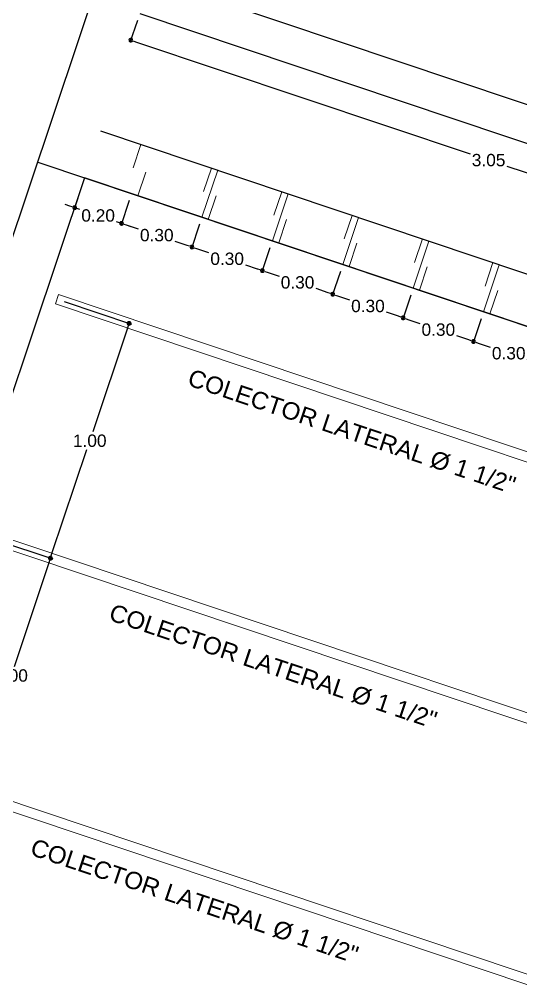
# Model space of a CAD drawing. Header units: metres. Extents: x 717911 to 838331, y 8495011 to 8501478.
# Drawn here: x 837524.868 to 837526.895, y 8496212.833 to 8496216.712 of the extents above; entities that cross this region are included whole.
import ezdxf

# ---------------------------------------------------------------- set-up
doc = ezdxf.new("R2010")
doc.units = ezdxf.units.M
doc.linetypes.add('DASHED2', pattern=[0.375, 0.25, -0.125])
doc.linetypes.add('HIDDEN2', pattern=[4.7625, 3.175, -1.5875])
for name, color, linetype, lineweight in [('0-CONCRETO 0.30mm', 146, 'Continuous', 30), ('0-COTAS', 7, 'Continuous', 5), ('0-SOMBREADO', 252, 'Continuous', 0), ('0-TEXTO-0.05mm', 7, 'Continuous', 5), ('0-TUBERIA 0.00mm', 140, 'Continuous', 0), ('0-TUBERIAS 0.13mm', 140, 'Continuous', 13)]:
    doc.layers.add(name, color=color, linetype=linetype, lineweight=lineweight)
doc.styles.add('OA-CDC', font='arial.ttf', dxfattribs={"height": 0.04})
doc.styles.add('WMF-Arial0', font='arial.ttf')
doc.dimstyles.new('ESC 1 en 100', dxfattribs={"dimtxt": 0.05, "dimasz": 0.02, "dimexe": 0.01, "dimexo": 0.03, "dimgap": 0.01, "dimtad": 0, "dimtih": 1, "dimtoh": 1, "dimzin": 0, "dimdsep": 46, "dimtxsty": 'WMF-Arial0', "dimblk": 'DOT', "dimcen": 2.5, "dimdle": 0.03, "dimclrd": 256, "dimclre": 256, "dimclrt": 256, "dimazin": 0, "dimtfac": 1, "dimtmove": 0, "dimatfit": 1, "dimldrblk": 'DOT', "dimfxl": 0.04, "dimtolj": 1, "dimtzin": 0, "dimarcsym": 0})

# ---------------------------------------------------------------- blocks, each defined once
blk = doc.blocks.new('_Dot')
at = {"color": 0, "linetype": 'ByBlock', "lineweight": -2}
blk.add_line((-0.5, 0), (-1, 0), dxfattribs=at)
at = {"color": 0, "linetype": 'ByBlock', "const_width": 0.5}
blk.add_lwpolyline([(-0.25, 0, 1), (0.25, 0, 1)], format="xyb", close=True, dxfattribs=at)
blk = doc.blocks.new('*D1334')
at = {"layer": '0-COTAS', "lineweight": -2, "transparency": 16777216}
for p, q in [((837525.3453, 8496216.7066), (837525.3156, 8496216.618)), ((837525.3377, 8496216.6212), (837526.6896, 8496216.1679)), ((837528.1916, 8496215.6644), (837526.8398, 8496216.1176)), ((837528.2371, 8496215.737), (837528.2074, 8496215.6485))]:
    blk.add_line(p, q, dxfattribs=at)
at = {"layer": 'Defpoints', "color": 0, "lineweight": 9, "transparency": 16777216}
for p in [(837525.3548, 8496216.735), (837525.3188, 8496216.6275), (837528.2466, 8496215.7655)]:
    blk.add_point(p, dxfattribs=at)
at = {"layer": '0-COTAS', "lineweight": -2, "transparency": 16777216, "xscale": 0.02, "yscale": 0.02, "zscale": 0.02}
for p, rotation in [((837525.3188, 8496216.6275), 161.4655209631122), ((837528.2106, 8496215.658), 341.4655209631123)]:
    blk.add_blockref('_Dot', p, dxfattribs=dict(at, rotation=rotation))
at = {"layer": '0-COTAS', "transparency": 16777216, "insert": (837526.7647, 8496216.1428), "char_height": 0.05, "attachment_point": 5, "style": 'WMF-Arial0'}
blk.add_mtext('\\A1;3.05', dxfattribs=at)
blk = doc.blocks.new('*D1273')
at = {"layer": '0-COTAS', "lineweight": -2, "transparency": 16777216}
for p, q in [((837525.0492, 8496215.5718), (837525.3213, 8496215.4806)), ((837525.3055, 8496215.4648), (837525.1648, 8496215.0452)), ((837525.0003, 8496214.5546), (837525.141, 8496214.9742)), ((837524.7313, 8496214.6237), (837525.0034, 8496214.5325))]:
    blk.add_line(p, q, dxfattribs=at)
at = {"layer": 'Defpoints', "color": 0, "lineweight": 9, "transparency": 16777216}
for p in [(837525.0208, 8496215.5814), (837524.7029, 8496214.6332), (837524.994, 8496214.5356)]:
    blk.add_point(p, dxfattribs=at)
at = {"layer": '0-COTAS', "lineweight": -2, "transparency": 16777216, "xscale": 0.02, "yscale": 0.02, "zscale": 0.02}
for p, rotation in [((837525.3118, 8496215.4838), 71.46552095046395), ((837524.994, 8496214.5356), 251.465520950464)]:
    blk.add_blockref('_Dot', p, dxfattribs=dict(at, rotation=rotation))
at = {"layer": '0-COTAS', "transparency": 16777216, "insert": (837525.1529, 8496215.0097), "char_height": 0.05, "attachment_point": 5, "style": 'WMF-Arial0'}
blk.add_mtext('\\A1;1.00', dxfattribs=at)
blk = doc.blocks.new('*D1274')
at = {"layer": '0-COTAS', "lineweight": -2, "transparency": 16777216}
for p, q in [((837524.7313, 8496214.6237), (837525.0034, 8496214.5325)), ((837524.9876, 8496214.5167), (837524.8469, 8496214.0971)), ((837524.6824, 8496213.6065), (837524.8231, 8496214.026)), ((837524.4134, 8496213.6756), (837524.6856, 8496213.5843))]:
    blk.add_line(p, q, dxfattribs=at)
at = {"layer": 'Defpoints', "color": 0, "lineweight": 9, "transparency": 16777216}
for p in [(837524.7029, 8496214.6332), (837524.385, 8496213.6851), (837524.6761, 8496213.5875)]:
    blk.add_point(p, dxfattribs=at)
at = {"layer": '0-COTAS', "lineweight": -2, "transparency": 16777216, "xscale": 0.02, "yscale": 0.02, "zscale": 0.02}
for p, rotation in [((837524.994, 8496214.5356), 71.46552095046395), ((837524.6761, 8496213.5875), 251.465520950464)]:
    blk.add_blockref('_Dot', p, dxfattribs=dict(at, rotation=rotation))
at = {"layer": '0-COTAS', "transparency": 16777216, "insert": (837524.835, 8496214.0616), "char_height": 0.05, "attachment_point": 5, "style": 'WMF-Arial0'}
blk.add_mtext('\\A1;1.00', dxfattribs=at)
blk = doc.blocks.new('*D1318')
at = {"layer": '0-COTAS', "lineweight": -2, "transparency": 16777216}
for p, q in [((837526.7346, 8496215.5025), (837526.7006, 8496215.4012)), ((837526.7227, 8496215.4043), (837526.7711, 8496215.3881)), ((837527.019, 8496215.4071), (837526.985, 8496215.3058)), ((837526.9693, 8496215.3216), (837526.9209, 8496215.3379))]:
    blk.add_line(p, q, dxfattribs=at)
at = {"layer": 'Defpoints', "color": 0, "lineweight": 9, "transparency": 16777216}
for p in [(837526.7441, 8496215.5309), (837527.0286, 8496215.4356), (837526.7038, 8496215.4106)]:
    blk.add_point(p, dxfattribs=at)
at = {"layer": '0-COTAS', "lineweight": -2, "transparency": 16777216, "xscale": 0.02, "yscale": 0.02, "zscale": 0.02}
for p, rotation in [((837526.7038, 8496215.4106), 161.4655209631122), ((837526.9882, 8496215.3153), 341.4655209631123)]:
    blk.add_blockref('_Dot', p, dxfattribs=dict(at, rotation=rotation))
at = {"layer": '0-COTAS', "transparency": 16777216, "insert": (837526.846, 8496215.363), "char_height": 0.05, "attachment_point": 5, "style": 'WMF-Arial0'}
blk.add_mtext('\\A1;0.30', dxfattribs=at)
blk = doc.blocks.new('*D1319')
at = {"layer": '0-COTAS', "lineweight": -2, "transparency": 16777216}
for p, q in [((837526.4501, 8496215.5979), (837526.4162, 8496215.4965)), ((837526.4383, 8496215.4996), (837526.4867, 8496215.4834)), ((837526.7346, 8496215.5025), (837526.7006, 8496215.4012)), ((837526.6848, 8496215.417), (837526.6364, 8496215.4332))]:
    blk.add_line(p, q, dxfattribs=at)
at = {"layer": 'Defpoints', "color": 0, "lineweight": 9, "transparency": 16777216}
for p in [(837526.4597, 8496215.6263), (837526.4193, 8496215.506), (837526.7441, 8496215.5309)]:
    blk.add_point(p, dxfattribs=at)
at = {"layer": '0-COTAS', "lineweight": -2, "transparency": 16777216, "xscale": 0.02, "yscale": 0.02, "zscale": 0.02}
for p, rotation in [((837526.4193, 8496215.506), 161.4655209631122), ((837526.7038, 8496215.4106), 341.4655209631123)]:
    blk.add_blockref('_Dot', p, dxfattribs=dict(at, rotation=rotation))
at = {"layer": '0-COTAS', "transparency": 16777216, "insert": (837526.5616, 8496215.4583), "char_height": 0.05, "attachment_point": 5, "style": 'WMF-Arial0'}
blk.add_mtext('\\A1;0.30', dxfattribs=at)
blk = doc.blocks.new('*D1320')
at = {"layer": '0-COTAS', "lineweight": -2, "transparency": 16777216}
for p, q in [((837526.1657, 8496215.6932), (837526.1317, 8496215.5919)), ((837526.1539, 8496215.595), (837526.2023, 8496215.5788)), ((837526.4501, 8496215.5979), (837526.4162, 8496215.4965)), ((837526.4004, 8496215.5124), (837526.352, 8496215.5286))]:
    blk.add_line(p, q, dxfattribs=at)
at = {"layer": 'Defpoints', "color": 0, "lineweight": 9, "transparency": 16777216}
for p in [(837526.1752, 8496215.7217), (837526.4597, 8496215.6263), (837526.1349, 8496215.6014)]:
    blk.add_point(p, dxfattribs=at)
at = {"layer": '0-COTAS', "lineweight": -2, "transparency": 16777216, "xscale": 0.02, "yscale": 0.02, "zscale": 0.02}
for p, rotation in [((837526.1349, 8496215.6014), 161.4655209631122), ((837526.4193, 8496215.506), 341.4655209631123)]:
    blk.add_blockref('_Dot', p, dxfattribs=dict(at, rotation=rotation))
at = {"layer": '0-COTAS', "transparency": 16777216, "insert": (837526.2771, 8496215.5537), "char_height": 0.05, "attachment_point": 5, "style": 'WMF-Arial0'}
blk.add_mtext('\\A1;0.30', dxfattribs=at)
blk = doc.blocks.new('*D1321')
at = {"layer": '0-COTAS', "lineweight": -2, "transparency": 16777216}
for p, q in [((837525.8813, 8496215.7886), (837525.8473, 8496215.6872)), ((837525.8694, 8496215.6904), (837525.9178, 8496215.6741)), ((837526.1657, 8496215.6932), (837526.1317, 8496215.5919)), ((837526.1159, 8496215.6077), (837526.0675, 8496215.624))]:
    blk.add_line(p, q, dxfattribs=at)
at = {"layer": 'Defpoints', "color": 0, "lineweight": 9, "transparency": 16777216}
for p in [(837525.8908, 8496215.817), (837525.8505, 8496215.6967), (837526.1752, 8496215.7217)]:
    blk.add_point(p, dxfattribs=at)
at = {"layer": '0-COTAS', "lineweight": -2, "transparency": 16777216, "xscale": 0.02, "yscale": 0.02, "zscale": 0.02}
for p, rotation in [((837525.8505, 8496215.6967), 161.4655209631122), ((837526.1349, 8496215.6014), 341.4655209631123)]:
    blk.add_blockref('_Dot', p, dxfattribs=dict(at, rotation=rotation))
at = {"layer": '0-COTAS', "transparency": 16777216, "insert": (837525.9927, 8496215.649), "char_height": 0.05, "attachment_point": 5, "style": 'WMF-Arial0'}
blk.add_mtext('\\A1;0.30', dxfattribs=at)
blk = doc.blocks.new('*D1322')
at = {"layer": '0-COTAS', "lineweight": -2, "transparency": 16777216}
for p, q in [((837525.5968, 8496215.8839), (837525.5628, 8496215.7826)), ((837525.585, 8496215.7857), (837525.6334, 8496215.7695)), ((837525.8813, 8496215.7886), (837525.8473, 8496215.6872)), ((837525.8315, 8496215.7031), (837525.7831, 8496215.7193))]:
    blk.add_line(p, q, dxfattribs=at)
at = {"layer": 'Defpoints', "color": 0, "lineweight": 9, "transparency": 16777216}
for p in [(837525.6064, 8496215.9124), (837525.8908, 8496215.817), (837525.566, 8496215.7921)]:
    blk.add_point(p, dxfattribs=at)
at = {"layer": '0-COTAS', "lineweight": -2, "transparency": 16777216, "xscale": 0.02, "yscale": 0.02, "zscale": 0.02}
for p, rotation in [((837525.566, 8496215.7921), 161.4655209631122), ((837525.8505, 8496215.6967), 341.4655209631123)]:
    blk.add_blockref('_Dot', p, dxfattribs=dict(at, rotation=rotation))
at = {"layer": '0-COTAS', "transparency": 16777216, "insert": (837525.7082, 8496215.7444), "char_height": 0.05, "attachment_point": 5, "style": 'WMF-Arial0'}
blk.add_mtext('\\A1;0.30', dxfattribs=at)
blk = doc.blocks.new('*D1323')
at = {"layer": '0-COTAS', "lineweight": -2, "transparency": 16777216}
for p, q in [((837525.3124, 8496215.9793), (837525.2784, 8496215.878)), ((837525.3005, 8496215.8811), (837525.3489, 8496215.8649)), ((837525.5968, 8496215.8839), (837525.5628, 8496215.7826)), ((837525.5471, 8496215.7984), (837525.4987, 8496215.8147))]:
    blk.add_line(p, q, dxfattribs=at)
at = {"layer": 'Defpoints', "color": 0, "lineweight": 9, "transparency": 16777216}
for p in [(837525.3219, 8496216.0077), (837525.2816, 8496215.8875), (837525.6064, 8496215.9124)]:
    blk.add_point(p, dxfattribs=at)
at = {"layer": '0-COTAS', "lineweight": -2, "transparency": 16777216, "xscale": 0.02, "yscale": 0.02, "zscale": 0.02}
for p, rotation in [((837525.2816, 8496215.8875), 161.4655209631122), ((837525.566, 8496215.7921), 341.4655209631123)]:
    blk.add_blockref('_Dot', p, dxfattribs=dict(at, rotation=rotation))
at = {"layer": '0-COTAS', "transparency": 16777216, "insert": (837525.4238, 8496215.8398), "char_height": 0.05, "attachment_point": 5, "style": 'WMF-Arial0'}
blk.add_mtext('\\A1;0.30', dxfattribs=at)
blk = doc.blocks.new('*D1324')
at = {"layer": '0-COTAS', "lineweight": -2, "transparency": 16777216}
for p, q in [((837525.1227, 8496216.0429), (837525.0888, 8496215.9415)), ((837525.073, 8496215.9574), (837525.054, 8496215.9637)), ((837525.3124, 8496215.9793), (837525.2784, 8496215.878)), ((837525.092, 8496215.951), (837525.1119, 8496215.9443)), ((837525.2816, 8496215.8875), (837525.2616, 8496215.8941)), ((837525.3005, 8496215.8811), (837525.3195, 8496215.8747))]:
    blk.add_line(p, q, dxfattribs=at)
at = {"layer": 'Defpoints', "color": 0, "lineweight": 9, "transparency": 16777216}
for p in [(837525.1323, 8496216.0713), (837525.3219, 8496216.0077), (837525.092, 8496215.951)]:
    blk.add_point(p, dxfattribs=at)
at = {"layer": '0-COTAS', "lineweight": -2, "transparency": 16777216, "xscale": 0.02, "yscale": 0.02, "zscale": 0.02}
for p, rotation in [((837525.092, 8496215.951), 341.4655209631123), ((837525.2816, 8496215.8875), 161.4655209631122)]:
    blk.add_blockref('_Dot', p, dxfattribs=dict(at, rotation=rotation))
at = {"layer": '0-COTAS', "transparency": 16777216, "insert": (837525.1868, 8496215.9192), "char_height": 0.05, "attachment_point": 5, "style": 'WMF-Arial0'}
blk.add_mtext('\\A1;0.20', dxfattribs=at)

msp = doc.modelspace()

# ---------------------------------------------------------------- linework, layer by layer
at = {"layer": '0-CONCRETO 0.30mm'}
for points in [[(837526.5608, 8496210.1079), (837523.2897, 8496211.2046), (837525.0062, 8496216.3245), (837525.2129, 8496216.9408), (837528.2943, 8496215.9077), (837528.5327, 8496216.6188), (837530.5238, 8496215.9513), (837530.2854, 8496215.2402), (837533.3668, 8496214.2071), (837533.1602, 8496213.5908), (837531.4436, 8496208.4709), (837528.1726, 8496209.5675)], [(837525.3548, 8496216.735), (837528.531, 8496215.6701), (837528.5787, 8496215.8124)], [(837525.1959, 8496216.2609), (837528.9884, 8496214.9894)], [(837524.9427, 8496216.1349), (837533.0966, 8496213.4012)]]:
    msp.add_lwpolyline(points, dxfattribs=at)
msp.add_lwpolyline([(837523.5429, 8496211.3307), (837527.3354, 8496210.0592), (837528.9248, 8496214.7998), (837525.1323, 8496216.0713)], close=True, dxfattribs=at)
at = {"layer": '0-SOMBREADO', "color": 253, "linetype": 'HIDDEN2', "ltscale": 0.25}
for points in [[(837525.6064, 8496215.9124), (837525.6699, 8496216.102)], [(837525.8908, 8496215.817), (837525.9544, 8496216.0066)], [(837526.1752, 8496215.7217), (837526.2388, 8496215.9113)], [(837526.4597, 8496215.6263), (837526.5232, 8496215.8159)], [(837526.7441, 8496215.5309), (837526.8077, 8496215.7206)]]:
    msp.add_lwpolyline(points, dxfattribs=at)
at = {"layer": '0-TUBERIA 0.00mm', "linetype": 'DASHED2', "ltscale": 0.1}
for points in [[(837525.3599, 8496216.206), (837525.2963, 8496216.0163), (837525.3475, 8496215.9992), (837525.4111, 8496216.1888)], [(837525.6443, 8496216.1106), (837525.5808, 8496215.921), (837525.632, 8496215.9038), (837525.6955, 8496216.0934)], [(837525.9288, 8496216.0152), (837525.8652, 8496215.8256), (837525.9164, 8496215.8084), (837525.98, 8496215.9981)], [(837526.2132, 8496215.9199), (837526.1496, 8496215.7302), (837526.2008, 8496215.7131), (837526.2644, 8496215.9027)], [(837526.4976, 8496215.8245), (837526.4341, 8496215.6349), (837526.4853, 8496215.6177), (837526.5488, 8496215.8073)], [(837526.7821, 8496215.7291), (837526.7185, 8496215.5395), (837526.7697, 8496215.5223), (837526.8333, 8496215.712)]]:
    msp.add_lwpolyline(points, close=True, dxfattribs=at)
at = {"layer": '0-TUBERIAS 0.13mm'}
for points in [[(837528.6505, 8496214.3433), (837525.0144, 8496215.5624), (837525.0271, 8496215.6003), (837528.6632, 8496214.3813, -1)], [(837528.3326, 8496213.3952), (837524.6965, 8496214.6143), (837524.7092, 8496214.6522), (837528.3453, 8496213.4331, -1)], [(837528.0147, 8496212.4471), (837524.3786, 8496213.6661), (837524.3914, 8496213.7041), (837528.0275, 8496212.485, -1)]]:
    msp.add_lwpolyline(points, format="xyb", close=True, dxfattribs=at)

# ---------------------------------------------------------------- texts
at = {"layer": '0-TEXTO-0.05mm', "char_height": 0.07, "width": 1.499673, "attachment_point": 1, "rotation": 341.4655, "style": 'OA-CDC'}
for insert in [(837525.5126, 8496215.3194), (837525.1947, 8496214.3713), (837524.8768, 8496213.4232)]:
    msp.add_mtext('\\pxqc;{\\fSwis721 BT|b0|i0|c0|p34;COLECTOR LATERAL }Ø 1 1/2"', dxfattribs=dict(at, insert=insert))

# ---------------------------------------------------------------- dimensions: what is measured, and where the dimension line sits
at = {"layer": '0-COTAS'}
for base, p1, p2, angle, picture, middle in [((837525.3188, 8496216.6275), (837528.2466, 8496215.7655), (837525.3548, 8496216.735), 341.4655, '*D1334', (837526.7647, 8496216.1428)), ((837525.092, 8496215.951), (837525.3219, 8496216.0077), (837525.1323, 8496216.0713), 341.4655, '*D1324', (837525.1868, 8496215.9192)), ((837525.2816, 8496215.8875), (837525.6064, 8496215.9124), (837525.3219, 8496216.0077), 341.4655, '*D1323', (837525.4238, 8496215.8398)), ((837525.566, 8496215.7921), (837525.8908, 8496215.817), (837525.6064, 8496215.9124), 341.4655, '*D1322', (837525.7082, 8496215.7444)), ((837525.8505, 8496215.6967), (837526.1752, 8496215.7217), (837525.8908, 8496215.817), 341.4655, '*D1321', (837525.9927, 8496215.649)), ((837526.1349, 8496215.6014), (837526.4597, 8496215.6263), (837526.1752, 8496215.7217), 341.4655, '*D1320', (837526.2771, 8496215.5537)), ((837526.4193, 8496215.506), (837526.7441, 8496215.5309), (837526.4597, 8496215.6263), 341.4655, '*D1319', (837526.5616, 8496215.4583)), ((837526.7038, 8496215.4106), (837527.0286, 8496215.4356), (837526.7441, 8496215.5309), 341.4655, '*D1318', (837526.846, 8496215.363)), ((837524.6761, 8496213.5875), (837524.7029, 8496214.6332), (837524.385, 8496213.6851), 251.4655, '*D1274', (837524.835, 8496214.0616))]:
    dim = msp.add_linear_dim(base=base, p1=p1, p2=p2, angle=angle, dimstyle='ESC 1 en 100', override={"dimtmove": 1}, dxfattribs=at)
    dim.commit()
    dim.dimension.update_dxf_attribs({"geometry": picture, "text_midpoint": middle})
dim = msp.add_linear_dim(base=(837524.994, 8496214.5356), p1=(837525.0208, 8496215.5814), p2=(837524.7029, 8496214.6332), angle=251.4655, dimstyle='ESC 1 en 100', dxfattribs=at)
dim.commit()
dim.dimension.update_dxf_attribs({"geometry": '*D1273', "text_midpoint": (837525.1529, 8496215.0097)})

doc.saveas('drawing.dxf')
